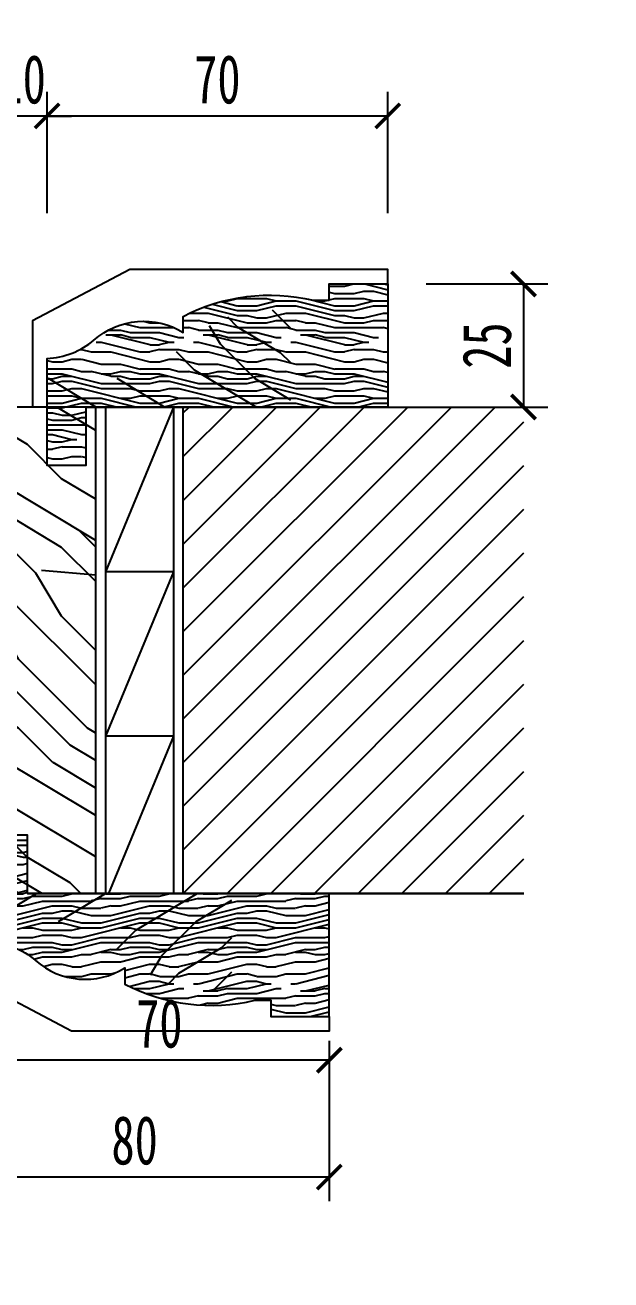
# Model space of a CAD drawing. Header units: millimetres. Extents: x 51249 to 2766742, y -599687 to -1280.
# Drawn here: x 63707.6 to 63827.9, y -125066.8 to -124808.8 of the extents above; entities that cross this region are included whole.
import ezdxf

# ---------------------------------------------------------------- set-up
doc = ezdxf.new("R2010")
doc.units = ezdxf.units.MM
doc.header["$LTSCALE"] = 10
doc.header["$PDMODE"] = 3
doc.linetypes.add('AUDIT_D_050706142524-0', pattern=[0])
for name, color, linetype in [('0-bh(填充)', 251, 'Continuous'), ('A-土建墙（含管井、立管）', 6, 'Continuous'), ('D-Detail(节点图层)', 134, 'Continuous'), ('D-节点填充', 250, 'Continuous'), ('D-造型粗线', 4, 'Continuous'), ('D-造型细线', 146, 'Continuous'), ('E-立面填充', 250, 'Continuous'), ('IDT-HATCH', 250, 'AUDIT_D_050706142524-0'), ('P-门套', 3, 'Continuous'), ('PM-FURN', 7, 'Continuous'), ('W-尺寸', 5, 'Continuous'), ('填充', 8, 'Continuous'), ('完成面-石材', 55, 'Continuous')]:
    doc.layers.add(name, color=color, linetype=linetype)
doc.styles.add('DIM', font='SimSun.ttf', dxfattribs={"width": 0.7})
doc.dimstyles.new('25', dxfattribs={"dimscale": 25, "dimtxt": 2, "dimasz": 1, "dimexe": 1, "dimexo": 1, "dimgap": 0.5, "dimtad": 1, "dimdec": 0, "dimzin": 0, "dimdsep": 46, "dimtxsty": 'DIM', "dimblk": 'ARCHTICK', "dimcen": 0, "dimclrd": 5, "dimclre": 5, "dimclrt": 35, "dimadec": 0, "dimazin": 0, "dimtfac": 0.5, "dimtdec": 0, "dimtix": 1, "dimtmove": 2, "dimatfit": 2, "dimldrblk": 'A', "dimfxl": 0, "dimtolj": 1, "dimtzin": 0, "dimlwd": -1, "dimlwe": -1, "dimarcsym": 0})
doc.dimstyles.new('5', dxfattribs={"dimscale": 5, "dimtxt": 2, "dimasz": 1, "dimexe": 1, "dimexo": 1, "dimgap": 0.5, "dimtad": 1, "dimdec": 0, "dimrnd": 5, "dimzin": 0, "dimdsep": 46, "dimtxsty": 'DIM', "dimblk": 'ARCHTICK', "dimcen": 0, "dimclrd": 5, "dimclre": 5, "dimclrt": 35, "dimadec": 0, "dimazin": 0, "dimtfac": 0.5, "dimtdec": 0, "dimtix": 1, "dimtmove": 2, "dimatfit": 2, "dimldrblk": 'A', "dimfxl": 0, "dimtolj": 1, "dimtzin": 0, "dimlwd": -1, "dimlwe": -1, "dimarcsym": 0})

# ---------------------------------------------------------------- blocks, each defined once
blk = doc.blocks.new('A$C2AE5601B')
at = {"layer": 'E-立面填充', "ltscale": 0.15}
h = blk.add_hatch(dxfattribs=at)
h.set_pattern_fill('PANEL', color=256, scale=20, style=0, pattern_type=2)
h.set_pattern_definition([(0, (124361.177, -14776.057), (0, 20), [4, -6, 2, -8]), (0, (124375.177, -14775.557), (0, 20), [4, -16]), (0, (124373.177, -14774.557), (0, 20), [2, -18]), (0, (124362.177, -14774.057), (0, 20), [1, -14, 1, -4]), (0, (124369.177, -14773.057), (0, 20), [4, -6, 1, -9]), (0, (124364.177, -14772.557), (0, 20), [3, -17]), (0, (124369.177, -14772.057), (0, 20), [6, -14]), (0, (124363.177, -14771.557), (0, 20), [4, -16]), (0, (124371.177, -14771.057), (0, 20), [10, -10]), (0, (124365.177, -14770.057), (0, 20), [2, -6, 4, -8]), (0, (124379.177, -14769.557), (0, 20), [4, -16]), (0, (124375.177, -14769.057), (0, 20), [2, -18]), (0, (124371.177, -14768.557), (0, 20), [2, -18]), (0, (124361.177, -14768.057), (0, 20), [4, -16]), (0, (124371.177, -14767.557), (0, 20), [4, -16]), (0, (124371.177, -14766.557), (0, 20), [4, -4, 4, -8]), (0, (124367.177, -14765.557), (0, 20), [2, -10, 4, -4]), (0, (124371.177, -14765.057), (0, 20), [6, -14]), (0, (124371.177, -14764.057), (0, 20), [4, -16]), (0, (124363.177, -14763.557), (0, 20), [6, -8, 2, -4]), (0, (124363.177, -14762.557), (0, 20), [10, -10]), (0, (124375.177, -14762.057), (0, 20), [2, -18]), (0, (124369.177, -14761.557), (0, 20), [4, -16]), (0, (124365.177, -14761.057), (0, 20), [2, -8, 2, -8]), (0, (124363.177, -14760.557), (0, 20), [2, -6, 4, -8]), (0, (124367.177, -14760.057), (0, 20), [2, -10, 2, -6]), (0, (124371.177, -14759.557), (0, 20), [6, -14]), (0, (124363.177, -14758.557), (0, 20), [4, -16]), (0, (124373.177, -14758.057), (0, 20), [2, -18]), (0, (124377.177, -14757.557), (0, 20), [2, -18]), (14.0362435, (124375.1767, -14774.557), (20, -7e-10), [2.06, -80.4021105]), (14.0362435, (124377.1767, -14770.057), (20, -7e-10), [2.06, -80.4021105]), (14.0362435, (124375.1767, -14758.057), (20, -7e-10), [2.06, -80.4021105]), (14.0362435, (124369.1767, -14765.557), (20, -7e-10), [2.06, -80.4021105]), (14.0362435, (124373.1767, -14762.557), (20, -7e-10), [2.06, -80.4021105]), (14.0362435, (124375.1767, -14764.057), (20, -7e-10), [2.06, -80.4021105]), (14.0362435, (124365.1767, -14760.557), (20, -7e-10), [2.06, -80.4021105]), (14.0362435, (124373.1767, -14761.557), (20, -7e-10), [2.06, -80.4021105]), (14.0362435, (124377.1767, -14769.057), (20, -7e-10), [4.12, -78.3421105]), (14.0362435, (124375.1767, -14767.557), (20, -7e-10), [4.12, -78.3421105]), (14.0362435, (124375.1767, -14766.557), (20, -7e-10), [4.12, -78.3421105]), (165.9637565, (124369.1767, -14773.057), (-20, -7e-10), [2.06, -4.12, 2.06, -74.2221105]), (165.9637565, (124365.1767, -14770.057), (-20, -7e-10), [2.06, -80.4021105]), (165.9637565, (124365.1767, -14761.057), (-20, -7e-10), [4.12, -78.3421105]), (194.0362435, (124375.1767, -14775.557), (-20, 7e-10), [2.06, -80.4021105]), (345.9637565, (124379.1767, -14775.557), (20, 7e-10), [2.06, -80.4021105]), (345.9637565, (124373.1767, -14768.557), (20, 7e-10), [2.06, -80.4021105]), (345.9637565, (124377.1767, -14765.057), (20, 7e-10), [2.06, -80.4021105]), (345.9637565, (124369.1767, -14763.557), (20, 7e-10), [2.06, -80.4021105]), (345.9637565, (124367.1767, -14761.057), (20, 7e-10), [2.06, -80.4021105]), (345.9637565, (124369.1767, -14760.057), (20, 7e-10), [2.06, -80.4021105]), (345.9637565, (124369.1767, -14763.557), (20, 7e-10), [2.06, -80.4021105]), (345.9637565, (124375.1767, -14760.557), (20, 7e-10), [8.24, -74.2221105]), (345.9637565, (124363.1767, -14774.057), (20, 7e-10), [8.24, -74.2221105]), (345.9637565, (124365.1767, -14772.557), (20, 7e-10), [8.24, -74.2221105]), (345.9637565, (124367.1767, -14771.557), (20, 7e-10), [2.06, -4.12, 4.12, -72.1621105]), (345.9637565, (124367.1767, -14770.057), (20, 7e-10), [4.12, -4.12, 4.12, -70.1021105]), (345.9637565, (124365.1767, -14768.057), (20, 7e-10), [8.24, -74.2221105]), (345.9637565, (124363.1767, -14766.557), (20, 7e-10), [8.24, -74.2221105]), (345.9637565, (124363.1767, -14765.557), (20, 7e-10), [8.24, -74.2221105]), (345.9637565, (124377.1767, -14759.557), (20, 7e-10), [2.06, -80.4021105]), (345.9637675, (124379.1767, -14757.557), (20, 3.84e-06), [4.12, -78.3421105]), (345.9637675, (124367.1767, -14758.557), (20, 3.84e-06), [4.12, -78.3421105]), (345.9637575, (124365.1767, -14776.057), (20, 3.5e-07), [8.24, -74.2221105]), (345.9637575, (124377.1767, -14762.057), (20, 3.5e-07), [6.18, -76.2821105]), (345.9637575, (124379.1767, -14763.557), (20, 3.5e-07), [12.36, -70.1021105])])
h.paths.add_polyline_path([(73, 37.31), (61, 37.31), (61, 33.97), (57.67, 33.97, 0.180635), (31, 30.65), (31, 27.32, 0.333169), (12.64, 25.77, -0.167877), (3, 22), (3, 12), (3, 0), (11, 0), (11, 12), (73, 12)])
at = {"color": 2}
blk.add_lwpolyline([(3, 12), (3, 22, 0.167877), (12.64, 25.77, -0.333169), (31, 27.32), (31, 30.65, -0.180635), (57.67, 33.97), (61, 33.97), (61, 37.31), (73, 37.31), (73, 12), (11, 12), (11, 0), (3, 0), (3, 12), (3, 22)], format="xyb", dxfattribs=at)
at = {"layer": 'PM-FURN', "color": 8}
blk.add_lwpolyline([(73, 37.31), (73, 40.31), (20, 40.31), (0, 29.74), (0, 12)], dxfattribs=at)
at = {"layer": '完成面-石材'}
blk.add_lwpolyline([(11, 12), (73, 12)], dxfattribs=at)
blk = doc.blocks.new('sssd2')
at = {"layer": '0-bh(填充)', "color": 1, "ltscale": 0.15, "xscale": -1, "rotation": 270}
blk.add_blockref('A$C2AE5601B', (-93771.33, -23051.41), dxfattribs=at)
blk = doc.blocks.new('_ArchTick')
at = {"color": 0, "linetype": 'ByBlock', "const_width": 0.15}
blk.add_lwpolyline([(-0.5, -0.5), (0.5, 0.5)], dxfattribs=at)
blk = doc.blocks.new('*D11')
at = {"layer": 'Defpoints', "color": 0, "ltscale": 0.15}
for p in [(63700.22, -124995.66), (63770.08, -125012.68), (63700.22, -125021.65)]:
    blk.add_point(p, dxfattribs=at)
at = {"layer": 'W-尺寸', "color": 5, "ltscale": 0.15}
for p, q in [((63700.22, -125001.65), (63700.22, -125026.65)), ((63770.08, -125017.68), (63770.08, -125026.65)), ((63770.08, -125021.65), (63700.22, -125021.65))]:
    blk.add_line(p, q, dxfattribs=at)
at = {"layer": 'W-尺寸', "color": 5, "ltscale": 0.15, "xscale": 5, "yscale": 5, "zscale": 5, "rotation": 180}
blk.add_blockref('_ArchTick', (63700.22, -125021.65), dxfattribs=at)
at = {"layer": 'W-尺寸', "color": 5, "ltscale": 0.15, "xscale": 5, "yscale": 5, "zscale": 5}
blk.add_blockref('_ArchTick', (63770.08, -125021.65), dxfattribs=at)
at = {"layer": 'W-尺寸', "color": 35, "ltscale": 0.15, "insert": (63735.15, -125014.15), "char_height": 10, "attachment_point": 5, "style": 'DIM'}
blk.add_mtext('\\A1;70', dxfattribs=at)
blk = doc.blocks.new('A')
for p, q in [((-1.435, 1.148), (-1.09, 1.437)), ((-1.09, 1.437), (0, 0)), ((-1.435, 1.148), (-0.369, 0)), ((-0.369, 0), (-2.127, 0)), ((-1.435, -1.148), (-0.369, 0)), ((-1.09, -1.437), (0, 0)), ((-1.435, -1.148), (-1.09, -1.437))]:
    blk.add_line(p, q)
for points in [[(-1.435, 1.148), (-1.09, 1.437), (-0.369, 0), (0, 0)], [(-1.435, -1.148), (-1.09, -1.437), (-0.369, 0), (0, 0)]]:
    blk.add_solid(points)
blk = doc.blocks.new('*D15')
at = {"layer": 'Defpoints', "color": 0, "ltscale": 0.15}
for p in [(63770.08, -125012.68), (63690.08, -125026.65), (63770.08, -125045.67)]:
    blk.add_point(p, dxfattribs=at)
at = {"layer": 'W-尺寸', "color": 5, "ltscale": 0.15}
for p, q in [((63770.08, -125025.67), (63770.08, -125050.67)), ((63690.08, -125031.65), (63690.08, -125050.67)), ((63690.08, -125045.67), (63770.08, -125045.67))]:
    blk.add_line(p, q, dxfattribs=at)
at = {"layer": 'W-尺寸', "color": 5, "ltscale": 0.15, "xscale": 5, "yscale": 5, "zscale": 5, "rotation": 180}
blk.add_blockref('_ArchTick', (63690.08, -125045.67), dxfattribs=at)
at = {"layer": 'W-尺寸', "color": 5, "ltscale": 0.15, "xscale": 5, "yscale": 5, "zscale": 5}
blk.add_blockref('_ArchTick', (63770.08, -125045.67), dxfattribs=at)
at = {"layer": 'W-尺寸', "color": 35, "ltscale": 0.15, "insert": (63730.08, -125038.17), "char_height": 10, "attachment_point": 5, "style": 'DIM'}
blk.add_mtext('\\A1;80', dxfattribs=at)
blk = doc.blocks.new('*D17')
at = {"layer": 'Defpoints', "color": 0, "ltscale": 0.15}
for p in [(63712.08, -124827.53), (63782.08, -124859.07), (63712.08, -124877.37)]:
    blk.add_point(p, dxfattribs=at)
at = {"layer": 'W-尺寸', "color": 5, "ltscale": 0.15}
for p, q in [((63712.08, -124847.53), (63712.08, -124822.53)), ((63782.08, -124847.53), (63782.08, -124822.53)), ((63782.08, -124827.53), (63712.08, -124827.53))]:
    blk.add_line(p, q, dxfattribs=at)
at = {"layer": 'W-尺寸', "color": 5, "ltscale": 0.15, "xscale": 5, "yscale": 5, "zscale": 5, "rotation": 180}
blk.add_blockref('_ArchTick', (63712.08, -124827.53), dxfattribs=at)
at = {"layer": 'W-尺寸', "color": 5, "ltscale": 0.15, "xscale": 5, "yscale": 5, "zscale": 5}
blk.add_blockref('_ArchTick', (63782.08, -124827.53), dxfattribs=at)
at = {"layer": 'W-尺寸', "color": 35, "ltscale": 0.15, "insert": (63747.08, -124820.03), "char_height": 10, "attachment_point": 5, "style": 'DIM'}
blk.add_mtext('\\A1;70', dxfattribs=at)
blk = doc.blocks.new('*D18')
at = {"layer": 'Defpoints', "color": 0, "ltscale": 0.15}
for p in [(63702.08, -124827.53), (63702.08, -124861.81), (63712.08, -124877.37)]:
    blk.add_point(p, dxfattribs=at)
at = {"layer": 'W-尺寸', "color": 5, "ltscale": 0.15}
for p, q in [((63702.08, -124847.53), (63702.08, -124822.53)), ((63712.08, -124847.53), (63712.08, -124822.53)), ((63702.08, -124827.53), (63697.08, -124827.53)), ((63712.08, -124827.53), (63702.08, -124827.53)), ((63712.08, -124827.53), (63717.08, -124827.53))]:
    blk.add_line(p, q, dxfattribs=at)
at = {"layer": 'W-尺寸', "color": 5, "ltscale": 0.15, "xscale": 5, "yscale": 5, "zscale": 5}
blk.add_blockref('_ArchTick', (63702.08, -124827.53), dxfattribs=at)
at = {"layer": 'W-尺寸', "color": 5, "ltscale": 0.15, "xscale": 5, "yscale": 5, "zscale": 5, "rotation": 180}
blk.add_blockref('_ArchTick', (63712.08, -124827.53), dxfattribs=at)
at = {"layer": 'W-尺寸', "color": 35, "ltscale": 0.15, "insert": (63707.08, -124820.03), "char_height": 10, "attachment_point": 5, "style": 'DIM'}
blk.add_mtext('\\A1;10', dxfattribs=at)
blk = doc.blocks.new('*D134')
at = {"layer": 'Defpoints', "color": 0, "ltscale": 0.15}
for p in [(63782.08, -124862.07), (63782.08, -124887.37), (63809.99, -124887.37)]:
    blk.add_point(p, dxfattribs=at)
at = {"layer": 'W-尺寸', "color": 5, "ltscale": 0.15}
for p, q in [((63789.99, -124862.07), (63814.99, -124862.07)), ((63809.99, -124862.07), (63809.99, -124887.37)), ((63789.99, -124887.37), (63814.99, -124887.37))]:
    blk.add_line(p, q, dxfattribs=at)
at = {"layer": 'W-尺寸', "color": 5, "ltscale": 0.15, "xscale": 5, "yscale": 5, "zscale": 5}
for p, rotation in [((63809.99, -124862.07), 90), ((63809.99, -124887.37), 270)]:
    blk.add_blockref('_ArchTick', p, dxfattribs=dict(at, rotation=rotation))
at = {"layer": 'W-尺寸', "color": 35, "ltscale": 0.15, "insert": (63802.49, -124874.72), "char_height": 10, "attachment_point": 5, "rotation": 90, "style": 'DIM'}
blk.add_mtext('\\A1;25', dxfattribs=at)
blk = doc.blocks.new('*D1063')
at = {"layer": 'D-Detail(节点图层)', "color": 5, "ltscale": 0.15}
for p, q in [((2766616.97, -121582.06), (2766741.97, -121582.06)), ((2766716.97, -121582.06), (2766716.97, -599673.13)), ((2766698.33, -599673.13), (2766741.97, -599673.13))]:
    blk.add_line(p, q, dxfattribs=at)
at = {"layer": 'Defpoints', "color": 0, "ltscale": 0.15}
for p in [(55453.76, -121582.06), (2766673.33, -599673.13), (2766716.97, -599673.13)]:
    blk.add_point(p, dxfattribs=at)
at = {"layer": 'D-Detail(节点图层)', "color": 5, "ltscale": 0.15, "xscale": 25, "yscale": 25, "zscale": 25}
for p, rotation in [((2766716.97, -121582.06), 90), ((2766716.97, -599673.13), 270)]:
    blk.add_blockref('_ArchTick', p, dxfattribs=dict(at, rotation=rotation))
at = {"layer": 'D-Detail(节点图层)', "color": 35, "ltscale": 0.15, "insert": (2766679.47, -360627.6), "char_height": 50, "attachment_point": 5, "rotation": 90, "style": 'DIM'}
blk.add_mtext('\\A1;478091', dxfattribs=at)

msp = doc.modelspace()

# ---------------------------------------------------------------- hatches: boundary and pattern name
at = {"layer": 'D-节点填充', "ltscale": 0.15}
h = msp.add_hatch(dxfattribs=at)
h.set_pattern_fill('PANEL', color=256, scale=100, angle=45, style=0, pattern_type=2)
h.set_pattern_definition([(355, (63712.22, -124867.37), (-8.72, -99.62), [20, -30, 10, -40]), (315, (63759.95, -124918.64), (-70.71, -70.71), [20, -80]), (315, (63749.34, -124915.1), (-70.71, -70.71), [10, -90]), (315, (63708.68, -124877.98), (-70.71, -70.71), [5, -70, 5, -20]), (315, (63729.9, -124906.27), (-70.71, -70.71), [20, -30, 5, -45]), (315, (63710.45, -124890.36), (-70.71, -70.71), [15, -85]), (315, (63726.36, -124909.8), (-70.71, -70.71), [30, -70]), (315, (63703.38, -124890.36), (-70.71, -70.71), [20, -80]), (315, (63729.9, -124920.41), (-70.71, -70.71), [50, -50]), (315, (63705.15, -124902.73), (-70.71, -70.71), [10, -30, 20, -40]), (315, (63752.88, -124953.99), (-70.71, -70.71), [20, -80]), (315, (63736.97, -124941.62), (-70.71, -70.71), [10, -90]), (315, (63721.06, -124929.25), (-70.71, -70.71), [10, -90]), (315, (63683.94, -124895.66), (-70.71, -70.71), [20, -80]), (315, (63717.52, -124932.78), (-70.71, -70.71), [20, -80]), (315, (63713.99, -124936.32), (-70.71, -70.71), [20, -20, 20, -40]), (315, (63696.31, -124925.71), (-70.71, -70.71), [10, -50, 20, -20]), (315, (63708.68, -124941.62), (-70.71, -70.71), [30, -70]), (315, (63705.15, -124945.16), (-70.71, -70.71), [20, -80]), (315, (63675.1, -124918.64), (-70.71, -70.71), [30, -40, 10, -20]), (315, (63671.56, -124922.17), (-70.71, -70.71), [50, -50]), (315, (63712.22, -124966.37), (-70.71, -70.71), [10, -90]), (315, (63689.24, -124946.92), (-70.71, -70.71), [20, -80]), (315, (63673.33, -124934.55), (-70.71, -70.71), [10, -40, 10, -40]), (315, (63664.49, -124929.25), (-70.71, -70.71), [10, -30, 20, -40]), (315, (63676.86, -124945.16), (-70.71, -70.71), [10, -50, 10, -30]), (315, (63689.24, -124961.07), (-70.71, -70.71), [30, -70]), (315, (63657.42, -124936.32), (-70.71, -70.71), [20, -80]), (315, (63691.01, -124973.44), (-70.71, -70.71), [10, -90]), (315, (63703.38, -124989.35), (-70.71, -70.71), [10, -90]), (300.964, (63756.414, -124922.175), (70.711, -70.711), [10.3, -402.01]), (300.964, (63747.575, -124945.156), (70.711, -70.711), [10.3, -402.01]), (300.964, (63698.077, -124980.511), (70.7107, -70.7107), [10.3, -402.01]), (300.964, (63703.38, -124932.782), (70.711, -70.711), [10.3, -402.01]), (300.964, (63706.916, -124957.53), (70.7107, -70.7107), [10.3, -402.01]), (300.964, (63719.29, -124959.298), (70.7107, -70.7107), [10.3, -402.01]), (300.964, (63671.56, -124936.317), (70.7107, -70.7107), [10.3, -402.01]), (300.964, (63703.38, -124961.066), (70.7107, -70.7107), [10.3, -402.01]), (300.964, (63744.04, -124948.691), (70.711, -70.711), [20.6, -391.71]), (300.964, (63731.665, -124946.924), (70.711, -70.711), [20.6, -391.71]), (300.964, (63728.13, -124950.46), (70.711, -70.711), [20.6, -391.71]), (149.036, (63729.897, -124906.265), (-70.711, 70.711), [10.3, -20.6, 10.3, -371.111]), (149.036, (63705.148, -124902.73), (-70.711, 70.711), [10.3, -402.01]), (149.036, (63673.329, -124934.55), (-70.7107, 70.7107), [20.6, -391.71]), (120.964, (63759.95, -124918.64), (-70.711, 70.711), [10.3, -402.01]), (329.036, (63774.091, -124932.782), (70.711, -70.711), [10.3, -402.01]), (329.036, (63728.13, -124936.317), (70.711, -70.711), [10.3, -402.01]), (329.036, (63729.897, -124962.834), (70.7107, -70.7107), [10.3, -402.01]), (329.036, (63696.31, -124939.853), (70.7107, -70.7107), [10.3, -402.01]), (329.036, (63680.4, -124941.62), (70.7107, -70.7107), [10.3, -402.01]), (329.036, (63683.935, -124952.227), (70.7107, -70.7107), [10.3, -402.01]), (329.036, (63696.31, -124939.853), (70.7107, -70.7107), [10.3, -402.01]), (329.036, (63706.916, -124971.672), (70.7107, -70.7107), [41.2, -371.11]), (329.036, (63712.22, -124881.516), (70.711, -70.711), [41.2, -371.11]), (329.036, (63713.987, -124893.89), (70.711, -70.711), [41.2, -371.11]), (329.036, (63717.523, -124904.497), (70.711, -70.711), [10.3, -20.6, 20.6, -360.811]), (329.036, (63712.22, -124909.8), (70.711, -70.711), [20.6, -20.6, 20.6, -350.511]), (329.036, (63698.077, -124909.8), (70.711, -70.711), [41.2, -371.11]), (329.036, (63685.703, -124908.033), (70.711, -70.711), [41.2, -371.11]), (329.036, (63682.167, -124911.568), (70.711, -70.711), [41.2, -371.11]), (329.036, (63710.452, -124982.28), (70.7107, -70.7107), [10.3, -402.01]), (329.036, (63710.452, -124996.42), (70.7107, -70.7107), [20.6, -391.71]), (329.036, (63671.56, -124950.46), (70.7107, -70.7107), [20.6, -391.71]), (329.036, (63726.362, -124881.516), (70.71, -70.71), [41.2, -371.11]), (329.036, (63719.29, -124973.44), (70.7107, -70.7107), [30.9, -381.41]), (329.036, (63731.665, -124975.208), (70.7107, -70.7107), [61.8, -350.51])])
edge = h.paths.add_edge_path()
edge.add_line((63739.74, -124875.97), (63742.55, -124875.97))
edge.add_line((63742.55, -124875.97), (63742.55, -124871.97))
edge.add_line((63742.55, -124871.97), (63752.24, -124867.37))
edge.add_line((63752.24, -124867.37), (63762.08, -124867.37))
edge.add_line((63762.08, -124867.37), (63762.08, -124887.37))
edge.add_line((63762.08, -124887.37), (63712.22, -124887.37))
edge.add_line((63712.22, -124887.37), (63712.22, -124879.09))
edge.add_arc((63715.34, -124879.09), 3.13, 0, 180, ccw=False)
edge.add_line((63718.47, -124879.09), (63723.47, -124879.09))
edge.add_line((63723.47, -124879.09), (63723.47, -124875.97))
edge.add_line((63723.47, -124875.97), (63739.74, -124875.97))
h = msp.add_hatch(dxfattribs=at)
h.set_pattern_fill('PANEL', color=256, scale=100, angle=45, style=0, pattern_type=2)
h.set_pattern_definition([(175, (63722.08, -125022.37), (8.716, 99.62), [20, -30, 10, -40]), (135, (63674.35, -124971.11), (70.71, 70.71), [20, -80]), (135, (63684.96, -124974.64), (70.71, 70.71), [10, -90]), (135, (63725.61, -125011.77), (70.71, 70.71), [5, -70, 5, -20]), (135, (63704.4, -124983.48), (70.71, 70.71), [20, -30, 5, -45]), (135, (63723.85, -124999.39), (70.71, 70.71), [15, -85]), (135, (63707.94, -124979.95), (70.71, 70.71), [30, -70]), (135, (63730.92, -124999.39), (70.71, 70.71), [20, -80]), (135, (63704.4, -124969.34), (70.71, 70.71), [50, -50]), (135, (63729.15, -124987.02), (70.71, 70.71), [10, -30, 20, -40]), (135, (63681.42, -124935.75), (70.71, 70.71), [20, -80]), (135, (63697.33, -124948.13), (70.71, 70.71), [10, -90]), (135, (63713.24, -124960.5), (70.71, 70.71), [10, -90]), (135, (63750.36, -124994.09), (70.71, 70.71), [20, -80]), (135, (63716.78, -124956.97), (70.71, 70.71), [20, -80]), (135, (63720.31, -124953.43), (70.71, 70.71), [20, -20, 20, -40]), (135, (63737.99, -124964.04), (70.71, 70.71), [10, -50, 20, -20]), (135, (63725.61, -124948.13), (70.71, 70.71), [30, -70]), (135, (63729.15, -124944.59), (70.71, 70.71), [20, -80]), (135, (63759.2, -124971.11), (70.71, 70.71), [30, -40, 10, -20]), (135, (63762.74, -124967.57), (70.71, 70.71), [50, -50]), (135, (63722.08, -124923.38), (70.71, 70.71), [10, -90]), (135, (63745.06, -124942.82), (70.71, 70.71), [20, -80]), (135, (63760.97, -124955.2), (70.71, 70.71), [10, -40, 10, -40]), (135, (63769.81, -124960.5), (70.71, 70.71), [10, -30, 20, -40]), (135, (63757.43, -124944.59), (70.71, 70.71), [10, -50, 10, -30]), (135, (63745.06, -124928.68), (70.71, 70.71), [30, -70]), (135, (63776.88, -124953.43), (70.71, 70.71), [20, -80]), (135, (63743.29, -124916.31), (70.71, 70.71), [10, -90]), (135, (63730.92, -124900.4), (70.71, 70.71), [10, -90]), (120.964, (63677.884, -124967.573), (-70.7107, 70.7107), [10.3, -402.01]), (120.964, (63686.723, -124944.592), (-70.711, 70.711), [10.3, -402.01]), (120.964, (63736.22, -124909.237), (-70.711, 70.711), [10.3, -402.01]), (120.964, (63730.917, -124956.966), (-70.711, 70.711), [10.3, -402.01]), (120.964, (63727.382, -124932.218), (-70.711, 70.711), [10.3, -402.01]), (120.964, (63715.007, -124930.45), (-70.711, 70.711), [10.3, -402.01]), (120.964, (63762.737, -124953.43), (-70.7107, 70.7107), [10.3, -402.01]), (120.964, (63730.917, -124928.682), (-70.711, 70.711), [10.3, -402.01]), (120.964, (63690.259, -124941.056), (-70.711, 70.711), [20.6, -391.71]), (120.964, (63702.633, -124942.824), (-70.711, 70.711), [20.6, -391.71]), (120.964, (63706.169, -124939.289), (-70.711, 70.711), [20.6, -391.71]), (329.036, (63704.4, -124983.483), (70.7107, -70.7107), [10.3, -20.6, 10.3, -371.111]), (329.036, (63729.15, -124987.018), (70.7107, -70.7107), [10.3, -402.01]), (329.036, (63760.97, -124955.199), (70.7107, -70.7107), [20.6, -391.71]), (300.964, (63674.349, -124971.109), (70.7107, -70.7107), [10.3, -402.01]), (149.036, (63660.207, -124956.966), (-70.7107, 70.7107), [10.3, -402.01]), (149.036, (63706.169, -124953.43), (-70.711, 70.711), [10.3, -402.01]), (149.036, (63704.4, -124926.914), (-70.711, 70.711), [10.3, -402.01]), (149.036, (63737.988, -124949.895), (-70.711, 70.711), [10.3, -402.01]), (149.036, (63753.898, -124948.128), (-70.711, 70.711), [10.3, -402.01]), (149.036, (63750.363, -124937.52), (-70.711, 70.711), [10.3, -402.01]), (149.036, (63737.988, -124949.895), (-70.711, 70.711), [10.3, -402.01]), (149.036, (63727.382, -124918.076), (-70.711, 70.711), [41.2, -371.11]), (149.036, (63722.078, -125008.232), (-70.7107, 70.7107), [41.2, -371.11]), (149.036, (63720.31, -124995.857), (-70.7107, 70.7107), [41.2, -371.11]), (149.036, (63716.775, -124985.25), (-70.7107, 70.7107), [10.3, -20.6, 20.6, -360.811]), (149.036, (63722.078, -124979.947), (-70.7107, 70.7107), [20.6, -20.6, 20.6, -350.511]), (149.036, (63736.22, -124979.947), (-70.7107, 70.7107), [41.2, -371.11]), (149.036, (63748.595, -124981.715), (-70.7107, 70.7107), [41.2, -371.11]), (149.036, (63752.13, -124978.18), (-70.7107, 70.7107), [41.2, -371.11]), (149.036, (63723.846, -124907.47), (-70.711, 70.711), [10.3, -402.01]), (149.036, (63723.846, -124893.327), (-70.7107, 70.7107), [20.6, -391.71]), (149.036, (63762.737, -124939.289), (-70.7107, 70.711), [20.6, -391.71]), (149.036, (63707.936, -125008.232), (-70.7107, 70.7107), [41.2, -371.11]), (149.036, (63715.007, -124916.308), (-70.711, 70.711), [30.9, -381.41]), (149.036, (63702.633, -124914.54), (-70.711, 70.711), [61.8, -350.51])])
h.paths.add_polyline_path([(63690.08, -124987.37), (63722.08, -124987.37), (63722.08, -124887.37), (63702.08, -124887.37), (63702.08, -124937.37), (63690.08, -124937.37)])
h = msp.add_hatch(dxfattribs=at)
h.set_pattern_fill('PANEL', color=256, scale=100, angle=45, style=0, pattern_type=2)
h.set_pattern_definition([(5, (63700.22, -125007.37), (-8.72, 99.62), [20, -30, 10, -40]), (45, (63747.95, -124956.11), (-70.71, 70.71), [20, -80]), (45, (63737.34, -124959.64), (-70.71, 70.71), [10, -90]), (45, (63696.68, -124996.77), (-70.71, 70.71), [5, -70, 5, -20]), (45, (63717.9, -124968.48), (-70.71, 70.71), [20, -30, 5, -45]), (45, (63698.45, -124984.39), (-70.71, 70.71), [15, -85]), (45, (63714.36, -124964.95), (-70.71, 70.71), [30, -70]), (45, (63691.38, -124984.39), (-70.71, 70.71), [20, -80]), (45, (63717.9, -124954.34), (-70.71, 70.71), [50, -50]), (45, (63693.15, -124972.02), (-70.71, 70.71), [10, -30, 20, -40]), (45, (63740.88, -124920.75), (-70.71, 70.71), [20, -80]), (45, (63724.97, -124933.13), (-70.71, 70.71), [10, -90]), (45, (63709.06, -124945.5), (-70.71, 70.71), [10, -90]), (45, (63671.94, -124979.09), (-70.71, 70.71), [20, -80]), (45, (63705.52, -124941.97), (-70.71, 70.71), [20, -80]), (45, (63701.99, -124938.43), (-70.71, 70.71), [20, -20, 20, -40]), (45, (63684.31, -124949.04), (-70.71, 70.71), [10, -50, 20, -20]), (45, (63696.68, -124933.13), (-70.71, 70.71), [30, -70]), (45, (63693.15, -124929.59), (-70.71, 70.71), [20, -80]), (45, (63663.1, -124956.11), (-70.71, 70.71), [30, -40, 10, -20]), (45, (63659.56, -124952.57), (-70.71, 70.71), [50, -50]), (45, (63700.22, -124908.38), (-70.71, 70.71), [10, -90]), (45, (63677.24, -124927.83), (-70.71, 70.71), [20, -80]), (45, (63661.33, -124940.2), (-70.71, 70.71), [10, -40, 10, -40]), (45, (63652.49, -124945.5), (-70.71, 70.71), [10, -30, 20, -40]), (45, (63664.86, -124929.59), (-70.71, 70.71), [10, -50, 10, -30]), (45, (63677.24, -124913.68), (-70.71, 70.71), [30, -70]), (45, (63645.42, -124938.43), (-70.71, 70.71), [20, -80]), (45, (63679.01, -124901.31), (-70.71, 70.71), [10, -90]), (45, (63691.38, -124885.4), (-70.71, 70.71), [10, -90]), (59.036, (63744.414, -124952.574), (70.711, 70.711), [10.3, -402.01]), (59.036, (63735.575, -124929.593), (70.711, 70.711), [10.3, -402.01]), (59.036, (63686.077, -124894.238), (70.7107, 70.7107), [10.3, -402.01]), (59.036, (63691.38, -124941.967), (70.711, 70.711), [10.3, -402.01]), (59.036, (63694.916, -124917.219), (70.7107, 70.7107), [10.3, -402.01]), (59.036, (63707.29, -124915.45), (70.7107, 70.7107), [10.3, -402.01]), (59.036, (63659.56, -124938.432), (70.7107, 70.7107), [10.3, -402.01]), (59.036, (63691.38, -124913.683), (70.7107, 70.7107), [10.3, -402.01]), (59.036, (63732.04, -124926.057), (70.711, 70.711), [20.6, -391.71]), (59.036, (63719.665, -124927.825), (70.711, 70.711), [20.6, -391.71]), (59.036, (63716.13, -124924.29), (70.711, 70.711), [20.6, -391.71]), (210.964, (63717.897, -124968.484), (-70.711, -70.711), [10.3, -20.6, 10.3, -371.111]), (210.964, (63693.148, -124972.02), (-70.711, -70.711), [10.3, -402.01]), (210.964, (63661.329, -124940.2), (-70.7107, -70.7107), [20.6, -391.71]), (239.036, (63747.95, -124956.11), (-70.711, -70.711), [10.3, -402.01]), (30.964, (63762.091, -124941.967), (70.711, 70.711), [10.3, -402.01]), (30.964, (63716.13, -124938.432), (70.711, 70.711), [10.3, -402.01]), (30.964, (63717.897, -124911.915), (70.7107, 70.7107), [10.3, -402.01]), (30.964, (63684.31, -124934.896), (70.7107, 70.7107), [10.3, -402.01]), (30.964, (63668.4, -124933.128), (70.7107, 70.7107), [10.3, -402.01]), (30.964, (63671.935, -124922.522), (70.7107, 70.7107), [10.3, -402.01]), (30.964, (63684.31, -124934.896), (70.7107, 70.7107), [10.3, -402.01]), (30.964, (63694.916, -124903.076), (70.7107, 70.7107), [41.2, -371.11]), (30.964, (63700.22, -124993.233), (70.711, 70.711), [41.2, -371.11]), (30.964, (63701.987, -124980.858), (70.711, 70.711), [41.2, -371.11]), (30.964, (63705.523, -124970.252), (70.711, 70.711), [10.3, -20.6, 20.6, -360.811]), (30.964, (63700.22, -124964.948), (70.711, 70.711), [20.6, -20.6, 20.6, -350.511]), (30.964, (63686.077, -124964.948), (70.711, 70.711), [41.2, -371.11]), (30.964, (63673.703, -124966.716), (70.711, 70.711), [41.2, -371.11]), (30.964, (63670.167, -124963.18), (70.711, 70.711), [41.2, -371.11]), (30.964, (63698.452, -124892.47), (70.7107, 70.7107), [10.3, -402.01]), (30.964, (63698.452, -124878.328), (70.7107, 70.7107), [20.6, -391.71]), (30.964, (63659.56, -124924.29), (70.7107, 70.7107), [20.6, -391.71]), (30.964, (63714.362, -124993.233), (70.71, 70.71), [41.2, -371.11]), (30.964, (63707.29, -124901.309), (70.7107, 70.7107), [30.9, -381.41]), (30.964, (63719.665, -124899.54), (70.7107, 70.7107), [61.8, -350.51])])
edge = h.paths.add_edge_path()
edge.add_line((63727.74, -124998.78), (63730.55, -124998.78))
edge.add_line((63730.55, -124998.78), (63730.55, -125002.78))
edge.add_line((63730.55, -125002.78), (63740.24, -125007.37))
edge.add_line((63740.24, -125007.37), (63750.08, -125007.37))
edge.add_line((63750.08, -125007.37), (63750.08, -124987.37))
edge.add_line((63750.08, -124987.37), (63700.22, -124987.37))
edge.add_line((63700.22, -124987.37), (63700.22, -124995.66))
edge.add_arc((63703.34, -124995.66), 3.13, 180, 360)
edge.add_line((63706.47, -124995.66), (63711.47, -124995.66))
edge.add_line((63711.47, -124995.66), (63711.47, -124998.78))
edge.add_line((63711.47, -124998.78), (63727.74, -124998.78))
at = {"layer": 'IDT-HATCH'}
h = msp.add_hatch(dxfattribs=at)
h.set_pattern_fill('ANSI31', color=256, scale=2, style=0)
h.set_pattern_definition([(45, (63740.079, -124987.3744), (-4.49013, 4.49013), [])])
h.paths.add_polyline_path([(63740.08, -124987.37), (63810.08, -124987.37), (63810.08, -124887.37), (63740.08, -124887.37)])

# ---------------------------------------------------------------- linework, layer by layer
at = {"color": 8}
for p, q in [((63738.08, -124887.37), (63724.08, -124921.22)), ((63738.08, -124921.22), (63724.08, -124921.22)), ((63738.08, -124921.22), (63724.08, -124955.06)), ((63738.08, -124955.06), (63724.08, -124955.06)), ((63738.08, -124955.06), (63724.71, -124987.37))]:
    msp.add_line(p, q, dxfattribs=at)
at = {"layer": 'A-土建墙（含管井、立管）', "color": 6}
for p, q in [((63740.08, -124887.37), (63810.08, -124887.37)), ((63740.08, -124987.37), (63740.08, -124887.37)), ((63740.08, -124987.37), (63810.08, -124987.37))]:
    msp.add_line(p, q, dxfattribs=at)
at = {"layer": 'D-造型粗线', "ltscale": 0.15}
msp.add_line((63810.08, -124987.37), (63708.08, -124987.37), dxfattribs=at)
msp.add_lwpolyline([(63722.08, -124887.37), (63702.08, -124887.37)], dxfattribs=at)
at = {"layer": 'D-造型细线', "color": 44}
msp.add_line((63722.08, -124987.37), (63722.08, -124887.37), dxfattribs=at)
at = {"layer": '填充', "linetype": 'ByBlock'}
for p, q in [((63724.08, -124887.37), (63724.08, -124987.37)), ((63738.08, -124887.37), (63738.08, -124987.37))]:
    msp.add_line(p, q, dxfattribs=at)

# ---------------------------------------------------------------- block references
at = {"layer": 'P-门套', "color": 35, "extrusion": (0, 0, -1), "zscale": -1, "rotation": 90}
msp.add_blockref('sssd2', (-86760.49, -31128.05), dxfattribs=at)
at = {"layer": 'P-门套', "color": 35, "rotation": 270}
msp.add_blockref('sssd2', (86748.49, -218746.7), dxfattribs=at)

# ---------------------------------------------------------------- dimensions: what is measured, and where the dimension line sits
at = {"layer": 'D-Detail(节点图层)', "color": 251, "ltscale": 0.15}
dim = msp.add_linear_dim(base=(2766716.97, -599673.13), p1=(55453.76, -121582.06), p2=(2766673.33, -599673.13), angle=90, dimstyle='25', dxfattribs=at)
dim.commit()
dim.dimension.update_dxf_attribs({"geometry": '*D1063', "text_midpoint": (2766679.47, -360627.6)})
at = {"layer": 'W-尺寸', "color": 1, "ltscale": 0.15}
for base, p1, p2, picture, middle in [((63702.08, -124827.53), (63712.08, -124877.37), (63702.08, -124861.81), '*D18', (63707.08, -124820.03)), ((63712.08, -124827.53), (63782.08, -124859.07), (63712.08, -124877.37), '*D17', (63747.08, -124820.03)), ((63700.22, -125021.65), (63770.08, -125012.68), (63700.22, -124995.66), '*D11', (63735.15, -125014.15)), ((63770.08, -125045.67), (63690.08, -125026.65), (63770.08, -125012.68), '*D15', (63730.08, -125038.17))]:
    dim = msp.add_linear_dim(base=base, p1=p1, p2=p2, dimstyle='5', dxfattribs=at)
    dim.commit()
    dim.dimension.update_dxf_attribs({"geometry": picture, "text_midpoint": middle})
dim = msp.add_linear_dim(base=(63809.99, -124887.37), p1=(63782.08, -124862.07), p2=(63782.08, -124887.37), angle=90, dimstyle='5', dxfattribs=at)
dim.commit()
dim.dimension.update_dxf_attribs({"geometry": '*D134', "text_midpoint": (63802.49, -124874.72)})

doc.saveas('drawing.dxf')
